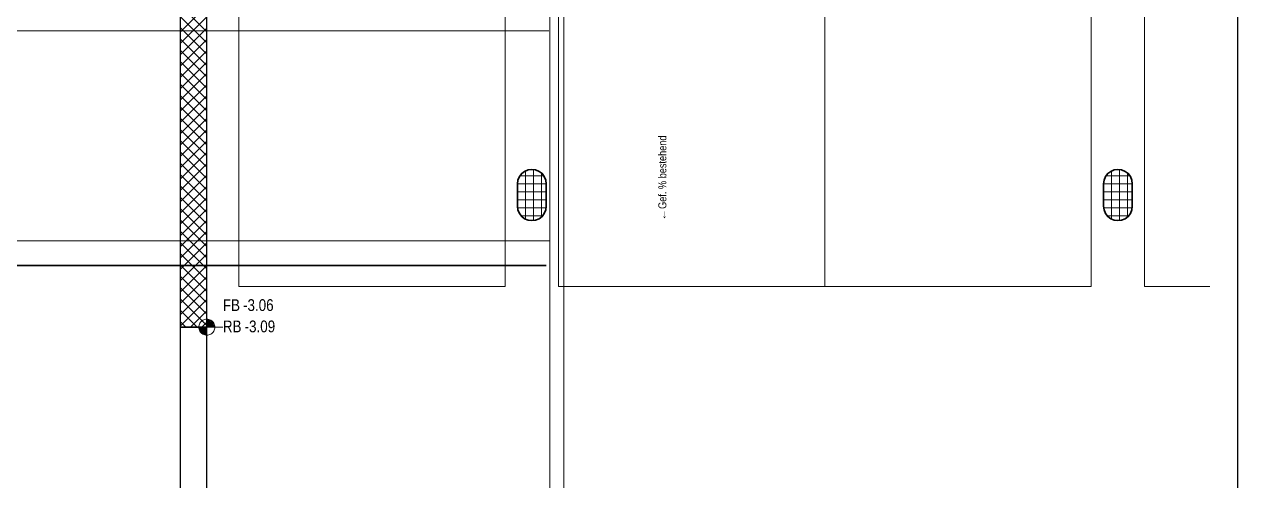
# Model space of a CAD drawing. Extents: x 885 to 2021, y 330 to 1122.
# Drawn here: x 1498.6 to 1726.4, y 713.2 to 798.9 of the extents above; entities that cross this region are included whole.
import ezdxf
from ezdxf.lldxf.tags import DXFTag

# ---------------------------------------------------------------- set-up
doc = ezdxf.new("R2010")
doc.units = 0
doc.layers.get('0').update_dxf_attribs({"lineweight": 25})
for name, color, linetype, lineweight in [('015 Innenwände', 7, 'Continuous', 25), ('015 Innenwände Abbruch', 7, 'Continuous', 25), ('015 Innenwände Bauteilschraffuren', 7, 'Continuous', 25), ('020 Stützen', 7, 'Continuous', 25), ('020 Stützen Bauteilschraffuren', 7, 'Continuous', 25), ('027 Oberhalb', 7, 'Continuous', 25), ('027 Oberhalb Neu', 7, 'Continuous', 25), ('030 Bodenaufbauten', 7, 'Continuous', 25), ('035 Decken', 7, 'Continuous', 25), ('060 Möbel Einbau', 7, 'Continuous', 25), ('080 Raum Innen Kontur Neu', 7, 'Continuous', 25), ('080 Raum Innen Neu', 7, 'Continuous', 25), ('111 Bemassung Ausführung Koten', 7, 'Continuous', 25), ('160 Beschriftungen Ausführung Neu', 7, 'Continuous', 25)]:
    doc.layers.add(name, color=color, linetype=linetype, lineweight=lineweight)
doc.layers.add('GP_Kopf', color=7, linetype='Continuous', lineweight=25, true_color=0xffff80)
doc.styles.get("Standard").update_dxf_attribs({"font": 'arial.ttf'})
tags = doc.linetypes.add('Strich 2_1mm', pattern=[0.003, 0.002, -0.001]).pattern_tags.tags
tags[6:7] = [DXFTag(74, 4), DXFTag(75, 0), DXFTag(340, '0'), DXFTag(46, 1.0), DXFTag(50, 0.0), DXFTag(44, 0.0), DXFTag(45, 0.0)]
tags[4:5] = [DXFTag(74, 4), DXFTag(75, 0), DXFTag(340, '0'), DXFTag(46, 1.0), DXFTag(50, 0.0), DXFTag(44, 0.0), DXFTag(45, 0.0)]
tags = doc.linetypes.add('Strich 3_1mm Kanten', pattern=[0.004, 0.003, -0.001]).pattern_tags.tags
tags[6:7] = [DXFTag(74, 4), DXFTag(75, 0), DXFTag(340, '0'), DXFTag(46, 1.0), DXFTag(50, 0.0), DXFTag(44, 0.0), DXFTag(45, 0.0)]
tags[4:5] = [DXFTag(74, 4), DXFTag(75, 0), DXFTag(340, '0'), DXFTag(46, 1.0), DXFTag(50, 0.0), DXFTag(44, 0.0), DXFTag(45, 0.0)]
tags = doc.linetypes.add('Strichpunkt 3_1_1mm Achsen', pattern=[0.005, 0.003, -0.001, 0, -0.001]).pattern_tags.tags
tags[10:11] = [DXFTag(74, 4), DXFTag(75, 0), DXFTag(340, '0'), DXFTag(46, 1.0), DXFTag(50, 0.0), DXFTag(44, 0.0), DXFTag(45, 0.0)]
tags[8:9] = [DXFTag(74, 4), DXFTag(75, 0), DXFTag(340, '0'), DXFTag(46, 1.0), DXFTag(50, 0.0), DXFTag(44, 0.0), DXFTag(45, 0.0)]
tags[6:7] = [DXFTag(74, 4), DXFTag(75, 0), DXFTag(340, '0'), DXFTag(46, 1.0), DXFTag(50, 0.0), DXFTag(44, 0.0), DXFTag(45, 0.0)]
tags[4:5] = [DXFTag(74, 4), DXFTag(75, 0), DXFTag(340, '0'), DXFTag(46, 1.0), DXFTag(50, 0.0), DXFTag(44, 0.0), DXFTag(45, 0.0)]
tags = doc.linetypes.add('Strichpunkt 6_2_2mm Schnitt', pattern=[0.5, 0.3, -0.1, 0, -0.1]).pattern_tags.tags
tags[10:11] = [DXFTag(74, 4), DXFTag(75, 0), DXFTag(340, '0'), DXFTag(46, 1.0), DXFTag(50, 0.0), DXFTag(44, 0.0), DXFTag(45, 0.0)]
tags[8:9] = [DXFTag(74, 4), DXFTag(75, 0), DXFTag(340, '0'), DXFTag(46, 1.0), DXFTag(50, 0.0), DXFTag(44, 0.0), DXFTag(45, 0.0)]
tags[6:7] = [DXFTag(74, 4), DXFTag(75, 0), DXFTag(340, '0'), DXFTag(46, 1.0), DXFTag(50, 0.0), DXFTag(44, 0.0), DXFTag(45, 0.0)]
tags[4:5] = [DXFTag(74, 4), DXFTag(75, 0), DXFTag(340, '0'), DXFTag(46, 1.0), DXFTag(50, 0.0), DXFTag(44, 0.0), DXFTag(45, 0.0)]
tags = doc.linetypes.add('Unsichtbare Linie', pattern='A,0,[1,5773_032 -1.UG1.shx,S=10,R=0,X=0,Y=0],-10,0', length=10).pattern_tags.tags
tags[14:15] = [DXFTag(74, 4), DXFTag(75, 0), DXFTag(340, '0'), DXFTag(46, 1.0), DXFTag(50, 0.0), DXFTag(44, 0.0), DXFTag(45, 0.0)]
tags[12:13] = [DXFTag(74, 4), DXFTag(75, 0), DXFTag(340, '0'), DXFTag(46, 1.0), DXFTag(50, 0.0), DXFTag(44, 0.0), DXFTag(45, 0.0)]

# ---------------------------------------------------------------- blocks, each defined once
blk = doc.blocks.new('Referenz-A0T8DINEAL', base_point=(896.59, 372.19))
at = {"layer": '015 Innenwände', "color": 0, "lineweight": -2}
for p, q in [((1527.88, 804.6), (1527.88, 742)), ((1532.88, 742), (1532.88, 804.6)), ((1527.88, 742), (1532.88, 742))]:
    blk.add_line(p, q, dxfattribs=at)
at = {"layer": '015 Innenwände Abbruch', "color": 0, "linetype": 'Strich 2_1mm', "lineweight": -2, "ltscale": 0.0625}
for p, q in [((1532.88, 742), (1527.88, 742)), ((1527.88, 742), (1527.88, 662.9)), ((1532.88, 662.9), (1532.88, 742))]:
    blk.add_line(p, q, dxfattribs=at)
at = {"layer": '015 Innenwände Bauteilschraffuren', "color": 0, "linetype": 'Continuous', "lineweight": 13, "ltscale": 0.0169}
for p, q in [((1532.88, 797.46), (1527.88, 802.46)), ((1527.88, 797.36), (1532.88, 802.36)), ((1532.88, 795.34), (1527.88, 800.34)), ((1527.88, 795.24), (1532.88, 800.24)), ((1532.88, 793.22), (1527.88, 798.22)), ((1527.88, 793.12), (1532.88, 798.12)), ((1532.88, 791.1), (1527.88, 796.1)), ((1527.88, 790.99), (1532.88, 795.99)), ((1532.88, 788.98), (1527.88, 793.98)), ((1527.88, 788.87), (1532.88, 793.87)), ((1532.88, 786.86), (1527.88, 791.86)), ((1527.88, 786.75), (1532.88, 791.75)), ((1532.88, 784.74), (1527.88, 789.74)), ((1527.88, 784.63), (1532.88, 789.63)), ((1532.88, 782.62), (1527.88, 787.62)), ((1527.88, 782.51), (1532.88, 787.51)), ((1532.88, 780.49), (1527.88, 785.49)), ((1527.88, 780.39), (1532.88, 785.39)), ((1532.88, 778.37), (1527.88, 783.37)), ((1527.88, 778.27), (1532.88, 783.27)), ((1532.88, 776.25), (1527.88, 781.25)), ((1527.88, 776.14), (1532.88, 781.14)), ((1532.88, 774.13), (1527.88, 779.13)), ((1527.88, 774.02), (1532.88, 779.02)), ((1532.88, 772.01), (1527.88, 777.01)), ((1527.88, 771.9), (1532.88, 776.9)), ((1532.88, 769.89), (1527.88, 774.89)), ((1527.88, 769.78), (1532.88, 774.78)), ((1532.88, 767.77), (1527.88, 772.77)), ((1527.88, 767.66), (1532.88, 772.66)), ((1532.88, 765.64), (1527.88, 770.64)), ((1527.88, 765.54), (1532.88, 770.54)), ((1532.88, 763.52), (1527.88, 768.52)), ((1527.88, 763.42), (1532.88, 768.42)), ((1532.88, 761.4), (1527.88, 766.4)), ((1527.88, 761.3), (1532.88, 766.3)), ((1532.88, 759.28), (1527.88, 764.28)), ((1527.88, 759.17), (1532.88, 764.17)), ((1532.88, 757.16), (1527.88, 762.16)), ((1527.88, 757.05), (1532.88, 762.05)), ((1532.88, 755.04), (1527.88, 760.04)), ((1527.88, 754.93), (1532.88, 759.93)), ((1532.88, 752.92), (1527.88, 757.92)), ((1527.88, 752.81), (1532.88, 757.81)), ((1532.88, 750.8), (1527.88, 755.8)), ((1527.88, 750.69), (1532.88, 755.69)), ((1532.88, 748.67), (1527.88, 753.67)), ((1527.88, 748.57), (1532.88, 753.57)), ((1532.88, 746.55), (1527.88, 751.55)), ((1527.88, 746.45), (1532.88, 751.45)), ((1532.88, 744.43), (1527.88, 749.43)), ((1527.88, 744.33), (1532.88, 749.33)), ((1532.88, 742.31), (1527.88, 747.31)), ((1527.88, 742.2), (1532.88, 747.2)), ((1531.06, 742), (1527.88, 745.19)), ((1529.8, 742), (1532.88, 745.08)), ((1528.94, 742), (1527.88, 743.07)), ((1531.92, 742), (1532.88, 742.96))]:
    blk.add_line(p, q, dxfattribs=at)
at = {"layer": '020 Stützen', "color": 0, "linetype": 'Continuous', "lineweight": 35, "ltscale": 0.1225}
for p, q in [((1591.54, 770.25), (1591.27, 769.6)), ((1591.97, 770.81), (1591.54, 770.25)), ((1592.53, 771.24), (1591.97, 770.81)), ((1593.18, 771.51), (1592.53, 771.24)), ((1593.88, 771.6), (1593.18, 771.51)), ((1594.58, 771.51), (1593.88, 771.6)), ((1595.23, 771.24), (1594.58, 771.51)), ((1595.79, 770.81), (1595.23, 771.24)), ((1596.22, 770.25), (1595.79, 770.81)), ((1596.49, 769.6), (1596.22, 770.25)), ((1701.54, 770.25), (1701.27, 769.6)), ((1701.97, 770.81), (1701.54, 770.25)), ((1702.53, 771.24), (1701.97, 770.81)), ((1703.18, 771.51), (1702.53, 771.24)), ((1703.88, 771.6), (1703.18, 771.51)), ((1704.58, 771.51), (1703.88, 771.6)), ((1705.23, 771.24), (1704.58, 771.51)), ((1705.79, 770.81), (1705.23, 771.24)), ((1706.22, 770.25), (1705.79, 770.81)), ((1706.49, 769.6), (1706.22, 770.25)), ((1591.27, 769.6), (1591.18, 768.9)), ((1591.18, 768.9), (1591.18, 764.7)), ((1596.58, 768.9), (1596.49, 769.6)), ((1596.58, 764.7), (1596.58, 768.9)), ((1701.27, 769.6), (1701.18, 768.9)), ((1701.18, 768.9), (1701.18, 764.7)), ((1706.58, 768.9), (1706.49, 769.6)), ((1706.58, 764.7), (1706.58, 768.9)), ((1591.18, 764.7), (1591.27, 764)), ((1591.27, 764), (1591.54, 763.35)), ((1591.54, 763.35), (1591.97, 762.79)), ((1595.79, 762.79), (1596.22, 763.35)), ((1596.22, 763.35), (1596.49, 764)), ((1596.49, 764), (1596.58, 764.7)), ((1701.18, 764.7), (1701.27, 764)), ((1701.27, 764), (1701.54, 763.35)), ((1701.54, 763.35), (1701.97, 762.79)), ((1705.79, 762.79), (1706.22, 763.35)), ((1706.22, 763.35), (1706.49, 764)), ((1706.49, 764), (1706.58, 764.7)), ((1591.97, 762.79), (1592.53, 762.36)), ((1592.53, 762.36), (1593.18, 762.09)), ((1593.18, 762.09), (1593.88, 762)), ((1593.88, 762), (1594.58, 762.09)), ((1594.58, 762.09), (1595.23, 762.36)), ((1595.23, 762.36), (1595.79, 762.79)), ((1701.97, 762.79), (1702.53, 762.36)), ((1702.53, 762.36), (1703.18, 762.09)), ((1703.18, 762.09), (1703.88, 762)), ((1703.88, 762), (1704.58, 762.09)), ((1704.58, 762.09), (1705.23, 762.36)), ((1705.23, 762.36), (1705.79, 762.79))]:
    blk.add_line(p, q, dxfattribs=at)
at = {"layer": '020 Stützen Bauteilschraffuren', "color": 0, "linetype": 'Continuous', "lineweight": 13, "ltscale": 0.0169}
for p, q in [((1596.12, 770.4), (1591.64, 770.4)), ((1592.68, 771.32), (1592.68, 762.29)), ((1594.18, 771.58), (1594.18, 762.03)), ((1595.68, 770.91), (1595.68, 762.7)), ((1706.12, 770.4), (1701.64, 770.4)), ((1702.68, 771.32), (1702.68, 762.29)), ((1704.18, 771.58), (1704.18, 762.03)), ((1705.68, 770.91), (1705.68, 762.7)), ((1596.58, 768.9), (1591.18, 768.9)), ((1706.58, 768.9), (1701.18, 768.9)), ((1596.58, 767.4), (1591.18, 767.4)), ((1596.58, 765.9), (1591.18, 765.9)), ((1706.58, 767.4), (1701.18, 767.4)), ((1706.58, 765.9), (1701.18, 765.9)), ((1596.55, 764.4), (1591.2, 764.4)), ((1706.55, 764.4), (1701.2, 764.4)), ((1595.88, 762.9), (1591.88, 762.9)), ((1705.88, 762.9), (1701.88, 762.9))]:
    blk.add_line(p, q, dxfattribs=at)
at = {"layer": '027 Oberhalb', "color": 0, "linetype": 'Strichpunkt 6_2_2mm Schnitt', "lineweight": 13, "ltscale": 0.0169}
blk.add_line((1597.28, 552.6), (1597.28, 945.81), dxfattribs=at)
at = {"layer": '027 Oberhalb Neu', "color": 0, "linetype": 'Strichpunkt 6_2_2mm Schnitt', "lineweight": 13, "ltscale": 0.0169}
blk.add_line((1597.08, 797.6), (1160.58, 797.6), dxfattribs=at)
at = {"layer": '027 Oberhalb Neu', "color": 0, "linetype": 'Strichpunkt 3_1_1mm Achsen', "lineweight": 13, "ltscale": 0.0169}
blk.add_line((1597.28, 758.2), (1100.38, 758.2), dxfattribs=at)
at = {"layer": '027 Oberhalb Neu', "color": 0, "linetype": 'Strichpunkt 3_1_1mm Achsen', "lineweight": 35, "ltscale": 0.1225}
blk.add_line((1105.18, 753.6), (1596.54, 753.6), dxfattribs=at)
at = {"layer": '030 Bodenaufbauten', "color": 0, "linetype": 'Unsichtbare Linie', "lineweight": 13, "ltscale": 0.0169}
blk.add_line((1532.88, 689.6), (1532.88, 849.6), dxfattribs=at)
at = {"layer": '035 Decken', "color": 0, "linetype": 'Strichpunkt 3_1_1mm Achsen', "lineweight": 13, "ltscale": 0.002197}
for p, q in [((1527.88, 945.81), (1527.88, 566)), ((1599.88, 566), (1599.88, 945.81))]:
    blk.add_line(p, q, dxfattribs=at)
at = {"layer": '035 Decken', "color": 0, "linetype": 'Continuous', "lineweight": 13, "ltscale": 0.0169}
blk.add_line((1527.88, 524.6), (1527.88, 945.81), dxfattribs=at)
blk.add_line((1527.88, 524.6), (1527.88, 945.81), dxfattribs=at)
at = {"layer": '035 Decken', "color": 0, "linetype": 'Strich 3_1mm Kanten', "lineweight": 13, "ltscale": 0.002197}
blk.add_line((1527.88, 689.6), (1527.88, 854.6), dxfattribs=at)
at = {"layer": '060 Möbel Einbau', "color": 0, "lineweight": 13}
for p, q in [((1538.88, 849.6), (1538.88, 749.6)), ((1588.88, 849.6), (1588.88, 749.6)), ((1598.88, 849.6), (1598.88, 749.6)), ((1648.88, 849.6), (1648.88, 749.6)), ((1648.88, 849.6), (1648.88, 749.6)), ((1698.88, 849.6), (1698.88, 749.6)), ((1708.88, 849.6), (1708.88, 749.6)), ((1588.88, 749.6), (1538.88, 749.6)), ((1648.88, 749.6), (1598.88, 749.6)), ((1698.88, 749.6), (1648.88, 749.6)), ((1721.15, 749.6), (1708.88, 749.6))]:
    blk.add_line(p, q, dxfattribs=at)
at = {"layer": '080 Raum Innen Kontur Neu', "color": 0, "linetype": 'Continuous', "lineweight": 13, "ltscale": 0.0169}
for p, q in [((1527.88, 742), (1527.88, 804.6)), ((1532.88, 804.6), (1532.88, 742)), ((1591.54, 770.25), (1591.27, 769.6)), ((1591.97, 770.81), (1591.54, 770.25)), ((1592.53, 771.24), (1591.97, 770.81)), ((1593.18, 771.51), (1592.53, 771.24)), ((1593.88, 771.6), (1593.18, 771.51)), ((1594.58, 771.51), (1593.88, 771.6)), ((1595.23, 771.24), (1594.58, 771.51)), ((1595.79, 770.81), (1595.23, 771.24)), ((1596.22, 770.25), (1595.79, 770.81)), ((1596.49, 769.6), (1596.22, 770.25)), ((1701.54, 770.25), (1701.27, 769.6)), ((1701.97, 770.81), (1701.54, 770.25)), ((1702.53, 771.24), (1701.97, 770.81)), ((1703.18, 771.51), (1702.53, 771.24)), ((1703.88, 771.6), (1703.18, 771.51)), ((1704.58, 771.51), (1703.88, 771.6)), ((1705.23, 771.24), (1704.58, 771.51)), ((1705.79, 770.81), (1705.23, 771.24)), ((1706.22, 770.25), (1705.79, 770.81)), ((1706.49, 769.6), (1706.22, 770.25)), ((1591.27, 769.6), (1591.18, 768.9)), ((1591.18, 764.7), (1591.18, 768.9)), ((1596.58, 768.9), (1596.49, 769.6)), ((1596.58, 768.9), (1596.58, 764.7)), ((1701.27, 769.6), (1701.18, 768.9)), ((1701.18, 764.7), (1701.18, 768.9)), ((1706.58, 768.9), (1706.49, 769.6)), ((1706.58, 768.9), (1706.58, 764.7)), ((1591.18, 764.7), (1591.27, 764)), ((1591.27, 764), (1591.54, 763.35)), ((1591.54, 763.35), (1591.97, 762.79)), ((1595.79, 762.79), (1596.22, 763.35)), ((1596.22, 763.35), (1596.49, 764)), ((1596.49, 764), (1596.58, 764.7)), ((1701.18, 764.7), (1701.27, 764)), ((1701.27, 764), (1701.54, 763.35)), ((1701.54, 763.35), (1701.97, 762.79)), ((1705.79, 762.79), (1706.22, 763.35)), ((1706.22, 763.35), (1706.49, 764)), ((1706.49, 764), (1706.58, 764.7)), ((1591.97, 762.79), (1592.53, 762.36)), ((1592.53, 762.36), (1593.18, 762.09)), ((1593.18, 762.09), (1593.88, 762)), ((1593.88, 762), (1594.58, 762.09)), ((1594.58, 762.09), (1595.23, 762.36)), ((1595.23, 762.36), (1595.79, 762.79)), ((1701.97, 762.79), (1702.53, 762.36)), ((1702.53, 762.36), (1703.18, 762.09)), ((1703.18, 762.09), (1703.88, 762)), ((1703.88, 762), (1704.58, 762.09)), ((1704.58, 762.09), (1705.23, 762.36)), ((1705.23, 762.36), (1705.79, 762.79)), ((1532.88, 742), (1527.88, 742)), ((1532.88, 622), (1532.88, 742)), ((1532.88, 742), (1532.88, 622))]:
    blk.add_line(p, q, dxfattribs=at)
at = {"layer": '080 Raum Innen Neu', "color": 0, "linetype": 'Unsichtbare Linie', "lineweight": 13, "ltscale": 0.0169}
for p, q in [((1532.88, 749.6), (1532.88, 629.6)), ((1532.88, 742), (1532.88, 622))]:
    blk.add_line(p, q, dxfattribs=at)
at = {"layer": '111 Bemassung Ausführung Koten', "color": 0, "lineweight": 13}
for p, q in [((1532.88, 739), (1532.88, 745)), ((1532.88, 739), (1532.88, 745)), ((1529.88, 742), (1535.88, 742)), ((1529.88, 742), (1535.88, 742))]:
    blk.add_line(p, q, dxfattribs=at)
at = {"layer": '111 Bemassung Ausführung Koten', "color": 0, "linetype": 'Continuous', "lineweight": 13, "ltscale": 0.0169}
for p, q in [((1531.49, 742.58), (1531.43, 742.39)), ((1531.49, 742.58), (1531.43, 742.39)), ((1531.58, 742.75), (1531.49, 742.58)), ((1531.58, 742.75), (1531.49, 742.58)), ((1531.69, 742.92), (1531.58, 742.75)), ((1531.69, 742.92), (1531.58, 742.75)), ((1531.82, 743.06), (1531.69, 742.92)), ((1531.82, 743.06), (1531.69, 742.92)), ((1531.97, 743.19), (1531.82, 743.06)), ((1531.97, 743.19), (1531.82, 743.06)), ((1532.13, 743.3), (1531.97, 743.19)), ((1532.13, 743.3), (1531.97, 743.19)), ((1532.3, 743.39), (1532.13, 743.3)), ((1532.3, 743.39), (1532.13, 743.3)), ((1532.49, 743.45), (1532.3, 743.39)), ((1532.49, 743.45), (1532.3, 743.39)), ((1532.68, 743.49), (1532.49, 743.45)), ((1532.68, 743.49), (1532.49, 743.45)), ((1532.88, 743.5), (1532.68, 743.49)), ((1532.88, 743.5), (1532.68, 743.49)), ((1533.07, 743.49), (1532.88, 743.5)), ((1533.07, 743.49), (1532.88, 743.5)), ((1533.27, 743.45), (1533.07, 743.49)), ((1533.27, 743.45), (1533.07, 743.49)), ((1533.45, 743.39), (1533.27, 743.45)), ((1533.45, 743.39), (1533.27, 743.45)), ((1533.63, 743.3), (1533.45, 743.39)), ((1533.63, 743.3), (1533.45, 743.39)), ((1533.79, 743.19), (1533.63, 743.3)), ((1533.79, 743.19), (1533.63, 743.3)), ((1533.94, 743.06), (1533.79, 743.19)), ((1533.94, 743.06), (1533.79, 743.19)), ((1534.07, 742.92), (1533.94, 743.06)), ((1534.07, 742.92), (1533.94, 743.06)), ((1534.18, 742.75), (1534.07, 742.92)), ((1534.18, 742.75), (1534.07, 742.92)), ((1534.26, 742.58), (1534.18, 742.75)), ((1534.26, 742.58), (1534.18, 742.75)), ((1534.33, 742.39), (1534.26, 742.58)), ((1534.33, 742.39), (1534.26, 742.58)), ((1531.39, 742.2), (1531.38, 742)), ((1531.39, 742.2), (1531.38, 742)), ((1531.38, 742), (1531.39, 741.81)), ((1531.38, 742), (1531.39, 741.81)), ((1531.43, 742.39), (1531.39, 742.2)), ((1531.43, 742.39), (1531.39, 742.2)), ((1531.39, 741.81), (1531.43, 741.61)), ((1531.39, 741.81), (1531.43, 741.61)), ((1531.43, 741.61), (1531.49, 741.43)), ((1531.43, 741.61), (1531.49, 741.43)), ((1531.49, 741.43), (1531.58, 741.25)), ((1531.49, 741.43), (1531.58, 741.25)), ((1531.58, 741.25), (1531.69, 741.09)), ((1531.58, 741.25), (1531.69, 741.09)), ((1531.69, 741.09), (1531.82, 740.94)), ((1531.69, 741.09), (1531.82, 740.94)), ((1531.82, 740.94), (1531.97, 740.81)), ((1531.82, 740.94), (1531.97, 740.81)), ((1531.97, 740.81), (1532.13, 740.7)), ((1531.97, 740.81), (1532.13, 740.7)), ((1532.13, 740.7), (1532.3, 740.62)), ((1532.13, 740.7), (1532.3, 740.62)), ((1532.3, 740.62), (1532.49, 740.55)), ((1532.3, 740.62), (1532.49, 740.55)), ((1532.49, 740.55), (1532.68, 740.52)), ((1532.49, 740.55), (1532.68, 740.52)), ((1532.68, 740.52), (1532.88, 740.5)), ((1532.68, 740.52), (1532.88, 740.5)), ((1532.88, 740.5), (1533.07, 740.52)), ((1532.88, 740.5), (1533.07, 740.52)), ((1533.07, 740.52), (1533.27, 740.55)), ((1533.07, 740.52), (1533.27, 740.55)), ((1533.27, 740.55), (1533.45, 740.62)), ((1533.27, 740.55), (1533.45, 740.62)), ((1533.45, 740.62), (1533.63, 740.7)), ((1533.45, 740.62), (1533.63, 740.7)), ((1533.63, 740.7), (1533.79, 740.81)), ((1533.63, 740.7), (1533.79, 740.81)), ((1533.79, 740.81), (1533.94, 740.94)), ((1533.79, 740.81), (1533.94, 740.94)), ((1533.94, 740.94), (1534.07, 741.09)), ((1533.94, 740.94), (1534.07, 741.09)), ((1534.07, 741.09), (1534.18, 741.25)), ((1534.07, 741.09), (1534.18, 741.25)), ((1534.18, 741.25), (1534.26, 741.43)), ((1534.18, 741.25), (1534.26, 741.43)), ((1534.26, 741.43), (1534.33, 741.61)), ((1534.26, 741.43), (1534.33, 741.61)), ((1534.37, 742.2), (1534.33, 742.39)), ((1534.37, 742.2), (1534.33, 742.39)), ((1534.33, 741.61), (1534.37, 741.81)), ((1534.33, 741.61), (1534.37, 741.81)), ((1534.38, 742), (1534.37, 742.2)), ((1534.38, 742), (1534.37, 742.2)), ((1534.37, 741.81), (1534.38, 742)), ((1534.37, 741.81), (1534.38, 742))]:
    blk.add_line(p, q, dxfattribs=at)
at = {"layer": '111 Bemassung Ausführung Koten', "color": 0, "linetype": 'Continuous', "lineweight": 0, "ltscale": 0.0169}
for points in [[(1532.88, 742), (1533.45, 742), (1532.88, 743.5)], [(1533.45, 743.39), (1532.92, 743.39), (1532.88, 743.5)], [(1533.45, 742), (1533.45, 743.39), (1532.92, 743.39)], [(1533.45, 742), (1533.94, 742), (1533.45, 743.39)], [(1533.94, 743.06), (1533.57, 743.06), (1533.45, 743.39)], [(1533.94, 742), (1533.94, 743.06), (1533.57, 743.06)], [(1533.94, 742), (1534.26, 742), (1533.94, 743.06)], [(1534.26, 742.58), (1534.09, 742.58), (1533.94, 743.06)], [(1534.26, 742), (1534.26, 742.58), (1534.09, 742.58)], [(1534.26, 742), (1534.38, 742), (1534.26, 742.58)], [(1531.49, 741.43), (1531.49, 742), (1531.38, 742)], [(1531.67, 741.43), (1531.49, 741.43), (1531.49, 742)], [(1531.82, 740.94), (1531.82, 742), (1531.49, 742)], [(1531.82, 740.94), (1531.67, 741.43), (1531.49, 741.43)], [(1532.19, 740.94), (1531.82, 740.94), (1531.82, 742)], [(1532.3, 740.62), (1532.3, 742), (1531.82, 742)], [(1532.3, 740.62), (1532.19, 740.94), (1531.82, 740.94)], [(1532.83, 740.62), (1532.3, 740.62), (1532.3, 742)], [(1532.88, 740.5), (1532.88, 742), (1532.3, 742)], [(1532.88, 740.5), (1532.83, 740.62), (1532.3, 740.62)]]:
    blk.add_solid(points, dxfattribs=at)
at = {"layer": '111 Bemassung Ausführung Koten', "color": 0, "linetype": 'Continuous', "lineweight": 13, "ltscale": 0.002197, "char_height": 2.2, "attachment_point": 1}
for s, insert in [('{\\fArial Narrow;FB}', (1535.88, 747.24)), ('{\\fArial Narrow;-3.06}', (1539.67, 747.24)), ('{\\fArial Narrow;RB}', (1535.88, 743.24)), ('{\\fArial Narrow;-3.09}', (1539.96, 743.24))]:
    blk.add_mtext(s, dxfattribs=dict(at, insert=insert))
at = {"layer": '160 Beschriftungen Ausführung Neu', "color": 0, "linetype": 'Continuous', "lineweight": 13, "ltscale": 0.0169, "attachment_point": 1, "rotation": 90}
for s, insert, char_height in [('{\\fArial Narrow;bestehend}', (1617.63, 769.94), 1.5), ('{\\fArial Narrow;%}', (1617.63, 767.92), 1.5), ('{\\fArial Narrow;Gef.}', (1617.63, 764.19), 1.5), ('{\\fArial;←}', (1617.61, 762), 1.5441)]:
    blk.add_mtext(s, dxfattribs=dict(at, insert=insert, char_height=char_height))

msp = doc.modelspace()

# ---------------------------------------------------------------- linework, layer by layer
at = {"layer": 'GP_Kopf', "ltscale": 0.25}
msp.add_line((1726.37, 361.97), (1726.37, 955.97), dxfattribs=at)

# ---------------------------------------------------------------- block references
at = {"color": 8, "lineweight": 25, "ltscale": 0.25, "true_color": 0x808080}
msp.add_blockref('Referenz-A0T8DINEAL', (896.59, 372.19), dxfattribs=at)

doc.saveas('drawing.dxf')
